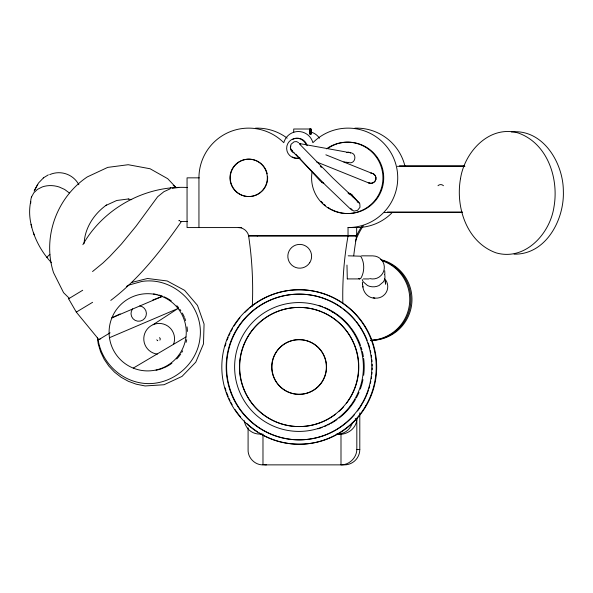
<?xml version="1.0" encoding="UTF-8"?>
<svg xmlns="http://www.w3.org/2000/svg" width="593" height="593" viewBox="0 0 593 593"><rect width="100%" height="100%" fill="white"/><g stroke="black" fill="none" stroke-linecap="round" stroke-linejoin="round"><path stroke-width="0.89" d="M346.972 265.071L347.305 278.918L359.684 278.918L360.692 278.51C364.71 272.15 364.754 262.536 360.677 256.198L348.195 255.82M84.124 243.478C84.755 227.949 94.117 213.776 106.607 204.933M355.259 418.71L356.823 418.71C356.749 428.976 346.053 435.907 336.409 434.076M356.823 418.71L356.823 449.501C356.697 457.766 349.262 464.994 340.997 464.868L340.997 434.076M30.703 201.553C28.909 209.959 29.405 218.787 31.8 227.023M290.733 146.108C289.703 148.769 291.282 152.097 294.098 152.786M347.305 278.918L347.394 278.54M34.105 191.087L38.552 182.97L43.585 177.737M37.73 184.297L34.579 190.153M31.548 196.906L33.868 192.74L37.5 189.345L42.199 186.958A22.237 17.375 14 0 1 59.263 187.025L64.644 189.456L69.24 192.881M82.887 244.694C103.39 208.202 145.715 185.201 187.41 187.499M181.495 221.389C161.229 250.35 139.133 278.895 110.772 300.399M110.105 332.814L98.89 339.604L76.304 312.111L68.61 298.776L82.701 290.251M76.304 312.111L92.597 302.304M92.545 271.542L102.989 262.958L109.586 256.702L121.424 244.034L136.005 226.259L157.642 196.765L163.92 191.68L170.072 188.885M153.142 324.66L178.056 308.479L109.46 337.714M48.322 174.861L43.289 177.93M126.442 286.463L127.977 285.559M133.262 368.105L185.987 336.943M99.587 339.285L100.743 338.67M120.127 313.927L111.869 317.87L162.082 296.47L152.757 300.006M68.61 298.776L69.485 298.375M105.554 205.601L116.71 200.493L128.481 198.951M128.748 285.1L141.816 281.475C173.912 276.316 204.459 306.292 199.945 338.477C196.802 365.755 170.072 386.718 142.831 383.234L142.654 383.204C120.164 380.343 101.388 361.915 98.075 339.493M131.779 282.424L147.509 278.495L167.159 280.956L184.601 290.348L197.484 305.402L204.074 324.089L203.481 343.896L195.786 362.153L182.021 376.407L164.046 384.731L145.122 385.961L136.168 384.168L128.377 381.306L121.12 377.281L114.568 372.189L108.875 366.14L104.183 359.291L100.602 351.797L98.216 343.851L97.326 337.447M511.322 131.92C542.929 128.748 563.35 162.919 563.35 191.168C564.454 219.64 545.908 254.834 514.057 254.152M172.274 188.278L178.797 187.499M349.981 162.86C355.63 163.053 356.823 154.113 351.308 152.838M348.758 193.822L351.642 194.548L359.81 203.74L359.988 207.283L357.564 210.322L353.947 211.093L350.003 208.58L325.69 185.275L292.364 151.297L290.333 147.865L291.074 144.247L294.098 141.801L296.537 141.579L298.553 142.617M399.43 165.81L464.23 165.81M397.325 166.337L464.905 166.337M199.33 177.848L187.054 177.848L187.054 227.571L241.759 227.571M387.392 211.998L462.377 211.998M384.36 212.524L462.562 212.524M180.324 221.493L187.395 221.493M342.843 303.231A335.275 335.119 -90 0 1 348.032 236.066L348.032 227.571L356.66 227.571A49.723 49.693 -90 0 0 391.795 213.006M238.312 227.571A10.652 10.644 -90 0 1 248.637 235.643L356.66 235.643L356.66 227.571M248.637 235.643L248.637 236.066L356.66 236.066A335.275 335.119 -90 0 0 353.724 255.746M332.243 312.378L334 312.378M262.121 434.076L259.541 434.076A15.366 15.359 -90 0 1 244.316 420.711M356.823 449.501L359.795 449.501L359.795 412.854M248.089 427.768L248.089 449.501C247.622 457.648 254.82 465.09 262.981 464.868L344.437 464.868A15.366 15.359 -90 0 0 359.795 449.501M361.545 255.828L372.219 255.879M363.346 278.925L369.068 278.947M374.828 298.16C368.335 298.249 363.168 292.46 362.827 286.211M343.881 161.919L347.691 162.564M346.356 152.038L299.769 143.602M128.296 199.026L131.757 199.678M179.768 220.566L178.945 220.411L179.071 220.922M357.127 201.783L359.136 202.828L332.873 178.048L299.532 144.04M371.589 173.186L325.861 154.81M368.942 183.037L316.551 161.911M358.676 278.54L359.684 278.918M292.305 150.533L291.385 149.866L292.542 150.837M173.186 185.364L176.188 187.536M69.403 298.435L63.577 292.683L53.526 272.647C42.14 237.445 56.691 197.476 87.253 176.936L107.718 167.389L128.192 164.713L150.073 168.753L167.708 178.693L175.928 187.403M320.672 181.451L295.818 154.187M320.309 166.248L321.413 167.448M31.029 224.369C34.305 238.712 41.458 252.025 51.517 262.751M350.478 208.262L351.931 210.041L351.264 209.129M385.176 281.971L385.635 283.031M33.49 232.723L34.112 234.858M385.546 283.313L385.665 284.188L385.176 280.407M362.345 282.305L362.575 284.188M362.456 283.313L362.953 287.108M385.317 281.171L385.428 282.305M384.716 270.756L384.879 274.159M311.177 134.144L311.177 129.007L293.72 129.007L293.72 132.432M310.94 129.007L310.94 134.144M310.45 129.007L310.45 134.144M310.406 129.007L310.406 134.144M310.117 129.007L310.117 134.144M309.576 129.007L309.576 134.144M262.981 434.076L262.981 464.868M257.266 235.643L257.266 236.066M198.944 227.571L198.944 177.848A49.723 49.693 -90 0 1 283.78 142.698A15.077 15.07 -90 0 1 312.896 142.698A49.723 49.693 -90 0 1 393.952 158.828A49.723 49.693 -90 0 1 348.032 227.571M437.99 185.72A3.847 3.847 0 0 1 443.438 185.72M249.601 308.034A77.231 77.201 -90 0 1 374.806 350.115A77.231 77.201 -90 0 1 279.496 441.592M278.614 441.348A77.231 77.201 -90 0 1 259.311 432.942M257.755 431.971A77.231 77.201 -90 0 1 246.858 423.498M240.55 416.879A77.231 77.201 -90 0 1 235.021 409.496M232.167 404.811A77.231 77.201 -90 0 1 230.87 402.402M230.047 400.757A77.231 77.201 -90 0 1 228.883 398.244M228.157 396.547A77.231 77.201 -90 0 1 226.519 392.232M225.933 390.483A77.231 77.201 -90 0 1 225.147 387.859M225.147 346.119A77.231 77.201 -90 0 1 225.933 343.495M227.141 340.011A77.231 77.201 -90 0 1 228.157 337.432M228.883 335.734A77.231 77.201 -90 0 1 230.047 333.222M230.87 331.583A77.231 77.201 -90 0 1 232.619 328.374M234.027 326.024A77.231 77.201 -90 0 1 239.957 317.804M244.887 312.378A77.231 77.201 -90 0 1 248.215 309.242M335.052 430.525A72.857 72.82 -90 0 1 241.751 411.468A72.857 72.82 -90 0 1 247.073 316.343A72.857 72.82 -90 0 1 341.924 307.826M343.391 308.909A72.857 72.82 -90 0 1 355.2 320.146M356.356 321.562A72.857 72.82 -90 0 1 362.486 330.56M362.931 331.346A72.857 72.82 -90 0 1 367.215 340.382M368.164 342.947A72.857 72.82 -90 0 1 369.765 348.135M370.417 350.76A72.857 72.82 -90 0 1 370.795 352.531M371.292 355.222A72.857 72.82 -90 0 1 371.559 357.03M371.885 359.751A72.857 72.82 -90 0 1 372.041 361.567M372.196 364.287A72.857 72.82 -90 0 1 372.241 366.089M372.241 367.89A72.857 72.82 -90 0 1 372.196 369.691M372.041 372.411A72.857 72.82 -90 0 1 371.885 374.227M371.559 376.948A72.857 72.82 -90 0 1 371.292 378.757M370.795 381.447A72.857 72.82 -90 0 1 370.417 383.219M369.765 385.843A72.857 72.82 -90 0 1 369.016 388.445M368.461 390.172A72.857 72.82 -90 0 1 362.931 402.632M362.034 404.196A72.857 72.82 -90 0 1 357.475 410.979M354.607 414.529A72.857 72.82 -90 0 1 335.831 430.081M248.637 236.066A364.791 364.621 90 0 1 252.299 306.24M260.972 192.169A18.694 18.687 -90 0 1 234.991 190.286A18.694 18.687 -90 0 1 236.118 164.254A18.694 18.687 -90 0 1 262.158 164.632M262.721 165.217A18.694 18.687 -90 0 1 267.191 173.801M267.562 176.217A18.694 18.687 -90 0 1 266.776 183.467M266.516 184.238A18.694 18.687 -90 0 1 262.165 191.072M326.454 148.858A35.691 35.676 -90 0 1 380.647 165.247A35.691 35.676 -90 0 1 350.797 213.369A35.691 35.676 -90 0 1 312.059 172.074M354.933 128.162A49.723 49.693 -90 0 1 405.078 166.655M311.014 132.076A15.077 15.07 -90 0 1 319.494 138.221M337.832 143.647A35.691 35.676 -90 0 1 383.567 181.087A35.691 35.676 -90 0 1 331.821 209.648M330.338 208.847A35.691 35.676 -90 0 1 328.166 207.498M325.431 205.467A35.691 35.676 -90 0 1 324.149 204.363M322.918 203.206A35.691 35.676 -90 0 1 321.176 201.346M328.618 147.909A35.691 35.676 -90 0 1 337.024 143.899M255.539 128.162A49.723 49.693 -90 0 1 287.168 138.139M349.359 162.289A5.1 5.1 0 0 1 346.72 162.289M346.72 152.438A5.1 5.1 0 0 1 350.589 152.95M323.689 183.148A5.1 5.1 0 0 1 321.406 181.829A5.085 5.063 -28.7 0 0 323.682 183.118M348.039 193.059A5.1 5.1 0 0 1 352.961 196.832M295.714 138.369A10.059 10.051 -90 0 1 307.167 145.67M300.058 157.99A10.059 10.051 -90 0 1 292.438 156.982M292.438 139.563A10.059 10.051 -90 0 1 294.862 138.562M355.407 241.106A77.023 76.994 -90 0 1 363.264 225.851M356.008 236.926A77.023 76.994 -90 0 1 361.634 226.608M380.706 259.63A40.947 40.924 -90 0 1 370.825 340.367M299.295 157.99A10.059 10.051 -90 0 1 287.064 151.156A10.059 10.051 -90 0 1 293.528 138.725A10.059 10.051 -90 0 1 306.136 144.84M299.168 143.343A5.1 5.1 0 0 1 300.406 143.847M346.838 152.46A4.803 4.685 -78.4 0 1 350.5 152.927M347.995 162.452A4.803 4.685 -78.4 0 1 346.742 162.289M299.613 143.491A4.803 4.618 -80.8 0 1 300.703 144.106M382.804 260.935A40.947 40.924 -90 0 1 371.329 340.293M382.174 260.357A40.947 40.924 -90 0 1 370.603 340.367M384.39 278.451A11.549 11.541 -90 0 1 373.242 297.768M384.635 274.44A11.904 9.985 -2.7 0 1 383.337 281.92L379.038 285.529A11.393 9.562 -2.7 0 1 367.497 285.529L363.346 281.92A11.904 9.985 -2.7 0 1 362.234 279.54M372.819 255.894A11.556 11.526 -46.9 0 1 384.242 268.933A11.556 11.526 -46.9 0 1 369.802 278.591M266.42 464.868A15.366 15.359 -90 0 1 264.419 464.734M352.39 422.683A15.366 15.359 -90 0 1 337.558 434.076M30.762 203.154A23.683 18.502 14 0 1 31.548 196.906M46.973 257.562A22.734 1.127 -38.4 0 1 49.871 254.375M49.701 174.631A22.697 22.69 -90 0 1 78.869 184.727M157.315 354.11A15.396 15.388 -90 0 1 144.114 335.645A15.396 15.388 -90 0 1 163.653 324.097A15.396 15.388 -90 0 1 173.445 344.577M139.755 305.929A7.702 7.694 0 0 1 146.041 315.906A7.702 7.694 0 0 1 135.115 320.361A7.702 7.694 0 0 1 132.624 308.834M153.491 293.965A38.612 38.589 -90 0 1 157.101 294.573M158.894 295.017A38.612 38.589 -90 0 1 162.4 296.144M164.091 296.826A38.612 38.589 -90 0 1 171.288 300.888M176.825 305.706A38.612 38.589 -90 0 1 178.649 307.767M179.768 309.205A38.612 38.589 -90 0 1 180.828 310.702M182.296 313.052A38.612 38.589 -90 0 1 184.341 317.159M184.69 318.004A38.612 38.589 -90 0 1 185.616 320.598M187.047 326.869A38.612 38.589 -90 0 1 187.418 331.443M186.721 339.656A38.612 38.589 -90 0 1 186.091 342.354M182.674 350.856A38.612 38.589 -90 0 1 181.747 352.457M180.746 353.999A38.612 38.589 -90 0 1 176.721 358.987M171.911 363.235A38.612 38.589 -90 0 1 163.957 367.808M163.119 368.157A38.612 38.589 -90 0 1 156.055 370.217M160.08 338.366A1.779 1.779 0 0 1 159.865 340.13M157.782 340.708A1.779 1.779 0 0 1 157.382 340.486M157.049 340.16A1.779 1.779 0 0 1 156.811 339.759M159.51 337.639A1.779 1.779 0 0 1 159.843 337.966M170.747 188.114A17.034 0.541 84.6 0 1 170.828 187.536M335.586 414.188A59.582 59.552 -90 0 1 240.217 374.872A59.582 59.552 -90 0 1 321.932 311.903M322.77 312.259A59.582 59.552 -90 0 1 346.423 330.635M346.972 331.361A59.582 59.552 -90 0 1 354.221 344.088M354.57 344.933A59.582 59.552 -90 0 1 346.557 403.173M343.644 406.694A59.582 59.552 -90 0 1 339.092 411.268M318.523 305.343A64.422 64.392 -90 0 1 322.725 306.781M324.356 307.426A64.422 64.392 -90 0 1 350.841 327.677M351.367 328.381A64.422 64.392 -90 0 1 360.537 345.526M361.107 347.209A64.422 64.392 -90 0 1 361.878 349.774M362.33 351.501A64.422 64.392 -90 0 1 363.39 356.719M363.65 358.469A64.422 64.392 -90 0 1 363.679 375.28M362.96 379.646A64.422 64.392 -90 0 1 360.314 389.067M359.017 392.344A64.422 64.392 -90 0 1 356.304 397.933M355.422 399.482A64.422 64.392 -90 0 1 339.114 418.028M336.987 419.599A64.422 64.392 -90 0 1 330.961 423.38M329.389 424.217A64.422 64.392 -90 0 1 327.796 425.018M326.194 425.759A64.422 64.392 -90 0 1 324.579 426.463M322.118 427.427A64.422 64.392 -90 0 1 317.892 428.821M277.539 350.389A27.33 27.315 -90 0 1 317.663 346.809A27.33 27.315 -90 0 1 317.737 387.103A27.33 27.315 -90 0 1 277.606 383.664M277.072 382.952A27.33 27.315 -90 0 1 277.013 351.108M460.494 178.708C455.365 207.291 466.802 242.389 496.119 252.863C525.072 261.179 549.911 233.894 553.936 207.165C559.066 178.575 547.628 143.484 518.312 133.01C489.358 124.686 464.519 151.978 460.494 178.708M310.702 134.144L310.702 129.007L310.658 134.144M365.866 405.605A77.231 77.201 -90 0 0 299.013 289.755A77.231 77.201 -90 0 0 232.159 405.605A77.231 77.201 -90 0 0 365.866 405.605M362.078 403.418A72.857 72.82 -90 0 0 299.013 294.135A72.857 72.82 -90 0 0 235.947 403.418A72.857 72.82 -90 0 0 362.078 403.418M309.724 262.714A11.897 11.89 -90 0 0 300.288 244.398A11.897 11.89 -90 0 0 289.154 261.735A11.897 11.89 -90 0 0 309.724 262.714M264.404 187.892A18.694 18.687 -90 0 0 249.445 159.176A18.694 18.687 -90 0 0 232.071 186.491A18.694 18.687 -90 0 0 264.404 187.892M375.806 179.546A5.1 5.1 0 0 0 370.884 173.126A5.1 5.092 -79.4 0 1 375.799 179.546A5.1 5.092 -79.4 0 1 368.335 182.644A5.1 5.1 0 0 0 375.806 179.546M178.523 355.489A38.612 38.589 -90 0 0 152.327 293.965A38.612 38.589 -90 0 0 112.166 347.424A38.612 38.589 -90 0 0 178.523 355.489M350.166 406.116A64.422 64.392 -90 0 0 307.3 303.105A64.422 64.392 -90 0 0 239.565 391.751A64.422 64.392 -90 0 0 350.166 406.116M346.327 403.173A59.582 59.552 -90 0 0 306.677 307.908A59.582 59.552 -90 0 0 244.034 389.89A59.582 59.552 -90 0 0 346.327 403.173M320.717 383.589A27.33 27.315 -90 0 0 302.526 339.885A27.33 27.315 -90 0 0 273.796 377.496A27.33 27.315 -90 0 0 320.717 383.589"/></g></svg>
